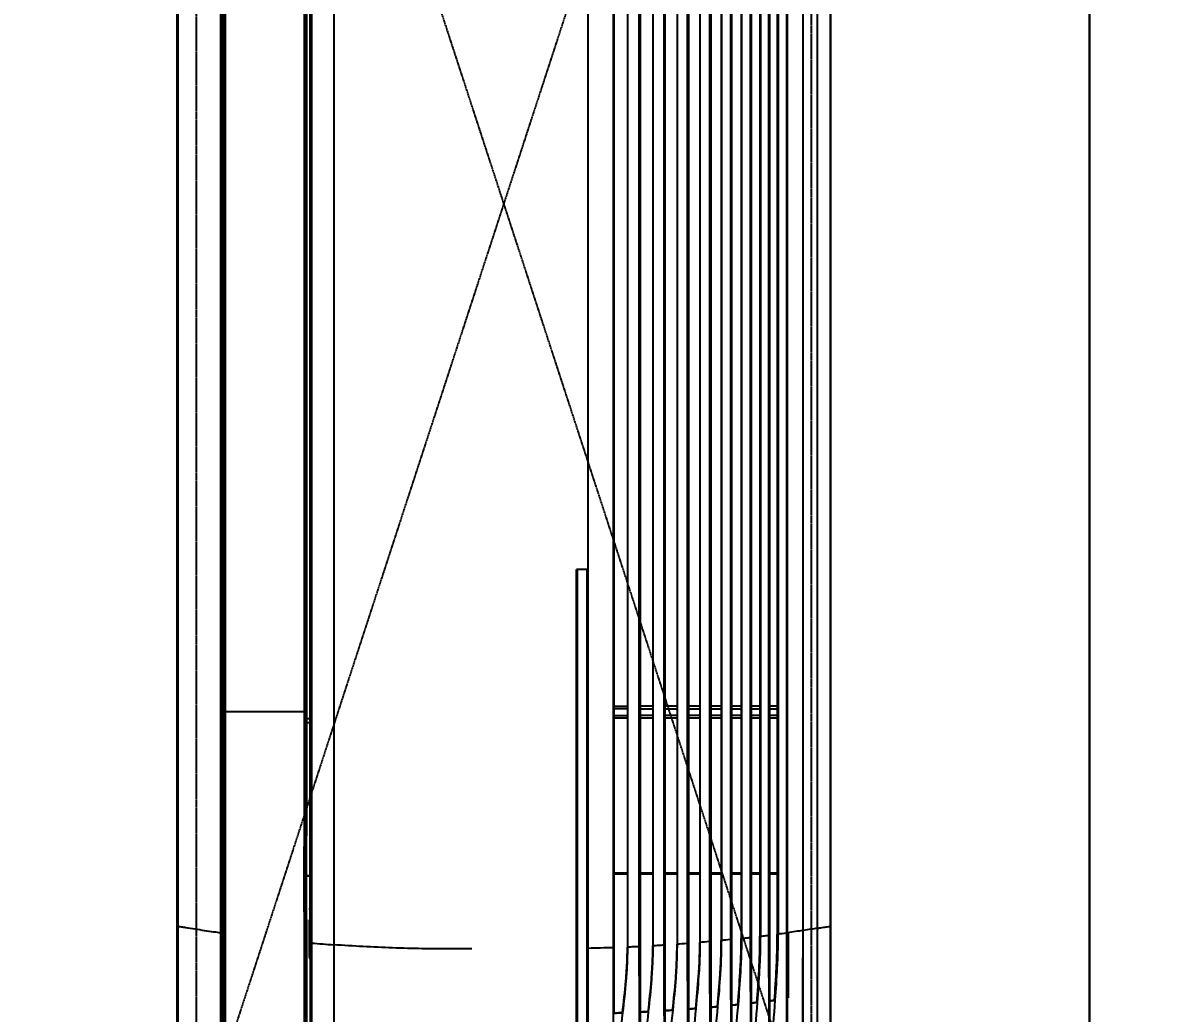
# Model space of a CAD drawing. Header units: millimetres. Extents: x 83042 to 109442, y 67232 to 86252.
# Drawn here: x 93128 to 94004, y 80217 to 80974 of the extents above; entities that cross this region are included whole.
import ezdxf

# ---------------------------------------------------------------- set-up
doc = ezdxf.new("R2010")
doc.units = ezdxf.units.MM
doc.linetypes.add('HIDDEN', pattern=[0.375, 0.25, -0.125])
for name, color, linetype in [('CEIL-LIGHT', 7, 'Continuous'), ('DIM', 7, 'Continuous'), ('도면층2', 2, 'Continuous'), ('도면층8', 8, 'Continuous')]:
    doc.layers.add(name, color=color, linetype=linetype)
doc.styles.add('HY 울릉도 L', font='malgun.ttf')
doc.dimstyles.new('60', dxfattribs={"dimscale": 60, "dimtxt": 2, "dimasz": 1, "dimexe": 1, "dimexo": 1, "dimgap": 1, "dimtad": 1, "dimdec": 0, "dimrnd": 0.05, "dimdsep": 46, "dimlunit": 6, "dimtxsty": 'HY 울릉도 L', "dimblk": 'ARCHTICK', "dimcen": 2.5, "dimdle": 1, "dimclrd": 133, "dimclre": 133, "dimclrt": 30, "dimadec": 0, "dimazin": 0, "dimtfac": 1, "dimtdec": 0, "dimtix": 1, "dimtmove": 2, "dimatfit": 3, "dimldrblk": 'ARCHTICK', "dimfxl": 1, "dimlwd": -1, "dimlwe": -1, "dimarcsym": 0})

# ---------------------------------------------------------------- blocks, each defined once
blk = doc.blocks.new('*U16')
at = {"color": 8}
for p, q in [((207.18, 499.78), (207.18, 499.97)), ((1312.7, 499.97), (207.18, 499.97)), ((207.18, 499.29), (207.18, 499.78)), ((207.18, 499.78), (1312.7, 499.78)), ((1312.7, 499.29), (207.18, 499.29)), ((183.92, 398.12), (183.92, 398.62)), ((183.92, 398.62), (203.22, 398.62)), ((194.4, 398), (1325.49, 398)), ((1325.47, 397.02), (194.4, 397.02)), ((203.22, 398.12), (194.8, 398.12)), ((203.22, 398.12), (203.22, 398.62)), ((203.22, 398.62), (206.22, 398.62)), ((203.72, 398.12), (203.22, 398.12)), ((203.22, 398), (203.22, 398.12)), ((203.72, 398.12), (203.72, 398)), ((205.72, 398.12), (203.72, 398.12)), ((206.22, 398.12), (205.72, 398.12)), ((205.72, 398), (205.72, 398.12)), ((206.22, 398.62), (211.42, 398.62)), ((206.22, 398.62), (206.22, 398.12)), ((206.22, 398.12), (206.22, 398)), ((211.42, 398.12), (206.22, 398.12)), ((211.42, 398.62), (211.42, 398.12)), ((212.2, 398.46), (212, 398)), ((212.82, 398.04), (219.55, 398.04)), ((220.02, 398.37), (221.02, 398.37)), ((221.49, 398.04), (245.47, 398.04)), ((245.47, 398.04), (245.47, 400.9)), ((245.47, 398.04), (245.47, 398)), ((245.97, 398.04), (245.47, 398.04)), ((245.97, 400.9), (245.97, 398.04)), ((245.97, 398), (245.97, 398.04)), ((366.17, 400.98), (363.17, 400.98)), ((363.17, 400.98), (363.17, 398)), ((366.17, 400.98), (366.17, 398)), ((1326.79, 380), (193.09, 380)), ((1329.52, 185.7), (190.37, 185.7)), ((479.94, 186.06), (479.94, 186.02)), ((1329, 166.3), (190.88, 166.3)), ((190.88, 165.5), (1329, 165.5)), ((247.19, 155.49), (247.19, 165.5)), ((248.19, 165.5), (248.19, 155.49)), ((366.44, 155.49), (366.44, 165.5)), ((368.44, 165.5), (368.44, 155.49)), ((373.44, 155.49), (373.44, 165.5)), ((375.44, 165.5), (375.44, 155.49)), ((1328.59, 155.49), (191.3, 155.49)), ((191.31, 155.23), (1328.58, 155.23)), ((1328.18, 146.67), (191.7, 146.67)), ((191.76, 145.5), (1328.12, 145.5)), ((247.19, 135.99), (247.19, 145.5)), ((248.19, 145.5), (248.19, 135.99)), ((366.44, 135.99), (366.44, 145.5)), ((368.44, 135.99), (368.44, 145.5)), ((373.44, 145.5), (373.44, 135.99)), ((375.44, 135.99), (375.44, 145.5)), ((1327.61, 135.99), (192.27, 135.99)), ((192.28, 135.75), (1327.6, 135.75)), ((1327.11, 127.69), (192.78, 127.69)), ((192.85, 126.5), (1327.03, 126.5)), ((247.19, 117.5), (247.19, 126.5)), ((248.19, 126.5), (248.19, 117.5)), ((366.44, 117.5), (366.44, 126.5)), ((368.44, 117.5), (368.44, 126.5)), ((373.44, 126.5), (373.44, 117.5)), ((375.44, 117.5), (375.44, 126.5)), ((1326.41, 117.5), (193.47, 117.5)), ((193.49, 117.26), (1326.4, 117.26)), ((1325.83, 109.71), (194.05, 109.71)), ((194.15, 108.5), (1325.73, 108.5)), ((247.19, 100.06), (247.19, 108.5)), ((248.19, 108.5), (248.19, 100.06)), ((366.44, 100.06), (366.44, 108.5)), ((368.44, 100.06), (368.44, 108.5)), ((373.44, 108.5), (373.44, 100.06)), ((375.44, 100.06), (375.44, 108.5)), ((1325.04, 100.06), (194.84, 100.06)), ((194.86, 99.81), (1325.02, 99.81)), ((1324.39, 92.71), (195.5, 92.71)), ((195.61, 91.5), (1324.28, 91.5)), ((247.19, 83.65), (247.19, 91.5)), ((248.19, 91.5), (248.19, 83.65)), ((366.44, 83.65), (366.44, 91.5)), ((368.44, 83.65), (368.44, 91.5)), ((373.44, 91.5), (373.44, 83.65)), ((375.44, 83.65), (375.44, 91.5)), ((1323.53, 83.65), (196.36, 83.65)), ((196.38, 83.38), (1323.5, 83.38)), ((146.89, 75.87), (197.15, 75.87)), ((1322.82, 76.7), (197.06, 76.7)), ((197.19, 75.5), (1322.7, 75.5)), ((247.19, 68.4), (247.19, 75.87)), ((248.19, 75.87), (248.19, 68.4)), ((366.44, 68.4), (366.44, 75.5)), ((368.44, 68.4), (368.44, 75.5)), ((373.44, 75.5), (373.44, 68.4)), ((375.44, 68.4), (375.44, 75.5)), ((1321.93, 68.4), (197.95, 68.4)), ((198, 67.99), (1321.89, 67.99)), ((1321.16, 61.62), (198.72, 61.62)), ((198.85, 60.5), (1321.03, 60.5)), ((1320.27, 54.08), (199.62, 54.08)), ((199.68, 53.54), (1320.2, 53.54)), ((247.19, 54.08), (247.19, 60.5)), ((248.19, 60.5), (248.19, 54.08)), ((366.44, 54.08), (366.44, 60.5)), ((368.44, 54.08), (368.44, 60.5)), ((373.44, 60.5), (373.44, 54.08)), ((375.44, 54.08), (375.44, 60.5)), ((1319.45, 47.55), (200.43, 47.55)), ((200.57, 46.5), (1319.32, 46.5)), ((247.19, 40.83), (247.19, 46.5)), ((248.19, 46.5), (248.19, 40.83)), ((366.44, 40.83), (366.44, 46.5)), ((368.44, 40.83), (368.44, 46.5)), ((373.44, 46.5), (373.44, 40.83)), ((375.44, 40.83), (375.44, 46.5)), ((1318.58, 40.83), (201.3, 40.83)), ((201.41, 40.04), (1318.47, 40.04)), ((1317.64, 33.88), (202.24, 33.88)), ((202.37, 33), (1317.52, 33)), ((1315.86, 21.42), (204.03, 21.42)), ((204.09, 21), (1315.79, 21)), ((1314.17, 10.38), (205.71, 10.38)), ((205.77, 10), (1314.11, 10)), ((1312.57, 0.4), (207.32, 0.4)), ((207.32, 0), (1312.57, 0))]:
    blk.add_line(p, q, dxfattribs=at)
at = {"color": 1, "linetype": 'HIDDEN'}
for p, q in [((39.94, 14.99), (1479.94, 484.99)), ((1479.94, 14.99), (39.94, 484.99))]:
    blk.add_line(p, q, dxfattribs=at)
blk.add_lwpolyline([(1479.94, 484.99), (1479.94, 14.99), (39.94, 14.99), (39.94, 484.99)], close=True, dxfattribs=at)
at = {"color": 8, "extrusion": (0, 0, -1)}
for centre, start, end in [((-183.92, 396.62), 44.09018, 90), ((-211.42, 396.62), 90, 112.98713)]:
    blk.add_arc(centre, 2, start, end, dxfattribs=at)
at = {"color": 8}
for centre, radius, start, end in [((183.92, 396.62), 1.5, 90, 112.33829), ((203.22, 398.12), 0.5, 0, 90), ((206.22, 398.12), 0.5, 90, 180), ((211.42, 396.62), 1.5, 67.01287, 90), ((220.02, 397.87), 0.5, 90, 164.42435), ((221.02, 397.87), 0.5, 15.57565, 90)]:
    blk.add_arc(centre, radius, start, end, dxfattribs=at)
for centre, major_axis, ratio, start_param, end_param in [((212.36, 397.79), (0.313, 0.39), 0.614856, 5.699141, 6.283185), ((220.02, 397.87), (0, 0.5), 0.4, 0, 1.298954), ((221.02, 397.87), (0, 0.5), 0.4, 4.984232, 6.283185), ((164.88, 32.65), (0, -0.3), 0.01277, 3.141593, 4.999235)]:
    blk.add_ellipse(centre, major_axis=major_axis, ratio=ratio, start_param=start_param, end_param=end_param, dxfattribs=at)
for points, knots in [([(207.1, 499.97), (203.06, 499.97), (199.01, 499.97), (180.94, 499.97), (166.92, 499.97), (148.86, 499.97), (144.81, 499.97), (124.57, 499.97), (108.38, 499.97), (86.24, 499.97), (80.29, 499.97), (74.34, 499.97)], [0, 0, 0, 0, 0.091469, 0.091469, 0.40823, 0.40823, 0.499699, 0.499699, 0.865576, 0.865576, 1, 1, 1, 1]), ([(74.34, 499.79), (78.39, 499.79), (82.44, 499.79), (102.68, 499.79), (118.87, 499.79), (143.16, 499.79), (151.25, 499.78), (175.25, 499.78), (191.16, 499.78), (207.07, 499.78)], [0, 0, 0, 0, 0.091494, 0.091494, 0.457471, 0.457471, 0.640459, 0.640459, 1, 1, 1, 1]), ([(207.07, 499.29), (191.16, 499.29), (175.25, 499.29), (151.25, 499.28), (143.15, 499.28), (118.87, 499.26), (102.68, 499.24), (82.44, 499.21), (78.39, 499.21), (74.34, 499.2)], [0, 0, 0, 0, 0.35954, 0.35954, 0.542528, 0.542528, 0.908505, 0.908505, 1, 1, 1, 1]), ([(202.08, 466.37), (202.33, 468.15), (203.26, 474.84), (204.6, 483.83), (205.89, 492.05), (206.54, 496.07), (206.87, 498.1), (207.01, 498.98), (207.07, 499.29)], [0, 0, 0, 0, 0.156829, 0.590095, 0.806728, 0.915045, 0.969203, 1, 1, 1, 1]), ([(104.39, 448.19), (104.4, 450.47), (104.78, 452.71), (106.32, 457.01), (107.46, 459.03), (110.39, 462.51), (112.22, 463.98), (115.33, 465.46), (116.45, 465.83), (118.67, 466.29), (119.79, 466.38), (129.93, 466.4), (138.94, 466.37), (166, 466.38), (184.04, 466.37), (202.07, 466.37)], [0, 0, 0, 0, 0.0625, 0.0625, 0.125, 0.125, 0.1875, 0.1875, 0.21875, 0.21875, 0.25, 0.25, 0.5, 0.5, 1, 1, 1, 1]), ([(202.08, 465.48), (184.3, 465.49), (166.51, 465.49), (139.84, 465.49), (130.96, 465.48), (120.96, 465.5), (119.84, 465.54), (117.64, 465.26), (116.54, 464.96), (113.36, 463.64), (111.53, 462.21), (108.57, 458.76), (107.42, 456.75), (106.25, 453.57), (105.95, 452.47), (105.54, 450.25), (105.44, 449.09), (105.44, 448)], [0, 0, 0, 0, 0.5, 0.5, 0.75, 0.75, 0.78125, 0.78125, 0.8125, 0.8125, 0.875, 0.875, 0.9375, 0.9375, 0.96875, 0.96875, 1, 1, 1, 1]), ([(202.07, 466.37), (210.7, 466.36), (219.34, 466.37), (234.17, 466.37), (240.37, 466.37), (252.76, 466.37), (258.96, 466.37), (277.55, 466.37), (289.94, 466.37), (308.53, 466.37), (314.73, 466.37), (327.12, 466.37), (333.32, 466.37), (351.91, 466.37), (364.31, 466.37), (382.9, 466.37), (389.09, 466.37), (401.49, 466.37), (407.68, 466.37), (420.08, 466.37), (426.28, 466.37), (444.87, 466.37), (457.26, 466.37), (475.85, 466.37), (1042.05, 466.37), (1054.44, 466.37), (1060.64, 466.37), (1079.23, 466.37), (1091.62, 466.37), (1110.21, 466.37), (1116.41, 466.37), (1128.81, 466.37), (1135, 466.37), (1153.59, 466.37), (1165.99, 466.37), (1184.58, 466.37), (1190.78, 466.37), (1203.17, 466.37), (1209.37, 466.37), (1221.76, 466.37), (1227.96, 466.37), (1246.55, 466.37), (1258.94, 466.37), (1277.53, 466.37), (1283.73, 466.37), (1296.12, 466.37), (1302.32, 466.37), (1311.62, 466.37), (1314.71, 466.37), (1317.81, 466.37)], [0, 0, 0, 0, 0.046607, 0.046607, 0.08006, 0.08006, 0.113512, 0.113512, 0.180417, 0.180417, 0.213869, 0.213869, 0.247322, 0.247322, 0.314226, 0.314226, 0.347679, 0.347679, 0.381131, 0.381131, 0.414583, 0.414583, 0.481488, 0.481488, 0.514941, 0.514941, 0.548393, 0.548393, 0.615298, 0.615298, 0.64875, 0.64875, 0.682202, 0.682202, 0.749107, 0.749107, 0.78256, 0.78256, 0.816012, 0.816012, 0.849464, 0.849464, 0.916369, 0.916369, 0.949821, 0.949821, 0.983274, 0.983274, 1, 1, 1, 1]), ([(1317.81, 465.48), (1314.71, 465.48), (1311.62, 465.48), (1302.32, 465.48), (1296.12, 465.48), (1283.73, 465.48), (1277.53, 465.48), (1258.94, 465.48), (1246.55, 465.48), (1227.96, 465.48), (1221.76, 465.48), (1209.37, 465.48), (1203.17, 465.48), (1190.78, 465.48), (1184.58, 465.48), (1165.99, 465.49), (1153.59, 465.49), (1135, 465.49), (1128.81, 465.49), (1116.41, 465.48), (1110.21, 465.48), (1091.62, 465.48), (1079.23, 465.48), (1060.64, 465.48), (1054.44, 465.48), (1042.05, 465.48), (475.85, 465.48), (457.26, 465.48), (444.87, 465.48), (426.28, 465.49), (420.08, 465.49), (407.68, 465.49), (401.49, 465.49), (389.09, 465.49), (382.9, 465.49), (364.31, 465.49), (351.91, 465.49), (333.32, 465.49), (327.12, 465.49), (314.73, 465.49), (308.53, 465.49), (289.94, 465.48), (277.55, 465.48), (258.96, 465.48), (252.76, 465.48), (240.37, 465.48), (234.17, 465.48), (219.34, 465.49), (210.71, 465.48), (202.08, 465.48)], [0, 0, 0, 0, 0.016728, 0.016728, 0.05018, 0.05018, 0.083633, 0.083633, 0.150538, 0.150538, 0.183991, 0.183991, 0.217444, 0.217444, 0.250897, 0.250897, 0.317803, 0.317803, 0.351255, 0.351255, 0.384708, 0.384708, 0.451614, 0.451614, 0.485067, 0.485067, 0.51852, 0.51852, 0.585425, 0.585425, 0.618878, 0.618878, 0.652331, 0.652331, 0.685784, 0.685784, 0.752689, 0.752689, 0.786142, 0.786142, 0.819595, 0.819595, 0.886501, 0.886501, 0.919954, 0.919954, 0.953407, 0.953407, 1, 1, 1, 1]), ([(107.94, 450), (107.94, 452.79), (108.83, 455.54), (112.09, 459.91), (114.48, 461.57), (118.44, 463.01), (119.8, 463.32), (122.62, 463.61), (124.04, 463.59), (128.27, 463.59), (131.1, 463.59), (145.22, 463.58), (156.51, 463.58), (190.41, 463.57), (213, 463.58), (280.79, 463.58), (325.98, 463.57), (371.17, 463.58)], [0, 0, 0, 0, 0.03125, 0.03125, 0.0625, 0.0625, 0.078125, 0.078125, 0.09375, 0.09375, 0.125, 0.125, 0.25, 0.25, 0.5, 0.5, 1, 1, 1, 1]), ([(371.17, 463.21), (326.21, 463.2), (281.25, 463.2), (213.81, 463.21), (191.33, 463.21), (157.61, 463.21), (146.37, 463.21), (132.32, 463.21), (129.51, 463.21), (125.3, 463.22), (123.89, 463.24), (121.09, 463.11), (119.69, 462.89), (115.7, 461.64), (113.25, 460.03), (109.86, 455.7), (108.9, 452.97), (108.9, 450.2)], [0, 0, 0, 0, 0.5, 0.5, 0.75, 0.75, 0.875, 0.875, 0.90625, 0.90625, 0.921875, 0.921875, 0.9375, 0.9375, 0.96875, 0.96875, 1, 1, 1, 1]), ([(371.17, 463.58), (371.17, 463.67), (371.17, 463.74), (371.17, 463.86), (371.17, 463.9), (371.17, 463.95), (371.17, 463.96), (371.17, 463.93), (371.17, 463.9), (371.17, 463.8), (371.17, 463.74), (371.17, 463.58), (371.17, 463.48), (371.17, 463.32), (371.17, 463.27), (371.17, 463.21)], [0, 0, 0, 0, 0.152614, 0.152614, 0.305228, 0.305228, 0.457842, 0.457842, 0.610455, 0.610455, 0.763069, 0.763069, 0.915683, 0.915683, 1, 1, 1, 1]), ([(371.17, 463.58), (452.63, 463.58), (1094.09, 463.58), (1216.28, 463.58), (1257.01, 463.6), (1318.1, 463.58), (1338.47, 463.59), (1369.01, 463.59), (1379.18, 463.6), (1391.91, 463.6), (1394.45, 463.66), (1399.54, 463.49), (1402.08, 462.97), (1406.57, 460.78), (1408.54, 459.13), (1411.24, 454.97), (1411.94, 452.5), (1411.94, 450)], [0, 0, 0, 0, 0.5, 0.5, 0.75, 0.75, 0.875, 0.875, 0.9375, 0.9375, 0.953125, 0.953125, 0.96875, 0.96875, 0.984375, 0.984375, 1, 1, 1, 1]), ([(1410.98, 450.21), (1410.98, 452.71), (1410.22, 455.17), (1407.41, 459.27), (1405.38, 460.89), (1401.93, 462.41), (1400.7, 462.77), (1398.22, 463.18), (1396.95, 463.22), (1393.14, 463.23), (1390.6, 463.22), (1377.92, 463.22), (1367.77, 463.21), (1337.31, 463.2), (1317.01, 463.2), (1256.08, 463.21), (1215.47, 463.2), (1093.63, 463.21), (452.4, 463.21), (371.17, 463.21)], [0, 0, 0, 0, 0.015625, 0.015625, 0.03125, 0.03125, 0.039062, 0.039062, 0.046875, 0.046875, 0.0625, 0.0625, 0.125, 0.125, 0.25, 0.25, 0.5, 0.5, 1, 1, 1, 1]), ([(371.17, 401.77), (348.67, 401.76), (326.16, 401.77), (292.41, 401.77), (281.16, 401.73), (258.66, 401.92), (247.4, 401.99), (224.9, 401.96), (213.65, 401.76), (191.15, 401.78), (179.9, 401.76), (157.4, 401.77), (146.15, 401.77), (132.09, 401.77), (129.28, 401.78), (125.07, 401.78), (123.66, 401.73), (120.86, 401.84), (119.46, 402.03), (115.43, 403.06), (112.85, 404.38), (109.03, 408.45), (107.94, 411.19), (107.94, 414)], [0, 0, 0, 0, 0.25, 0.25, 0.375, 0.375, 0.5, 0.5, 0.625, 0.625, 0.75, 0.75, 0.875, 0.875, 0.90625, 0.90625, 0.921875, 0.921875, 0.9375, 0.9375, 0.96875, 0.96875, 1, 1, 1, 1]), ([(107.94, 414), (107.94, 412.58), (108.18, 411.15), (109.12, 408.48), (109.81, 407.27), (112.53, 403.97), (115.03, 402.46), (119.09, 401.2), (120.5, 400.94), (123.31, 400.75), (124.72, 400.78), (128.94, 400.78), (131.75, 400.78), (145.83, 400.77), (157.1, 400.78), (179.63, 400.77), (190.9, 400.77), (213.43, 400.76), (224.7, 400.9), (247.23, 400.92), (258.5, 400.87), (281.03, 400.74), (292.3, 400.77), (326.1, 400.77), (348.63, 400.77), (371.17, 400.77)], [0, 0, 0, 0, 0.015625, 0.015625, 0.03125, 0.03125, 0.0625, 0.0625, 0.078125, 0.078125, 0.09375, 0.09375, 0.125, 0.125, 0.25, 0.25, 0.375, 0.375, 0.5, 0.5, 0.625, 0.625, 0.75, 0.75, 1, 1, 1, 1]), ([(108.89, 414.07), (108.89, 411.27), (110.09, 408.56), (114.08, 404.65), (116.68, 403.44), (120.76, 402.61), (122.16, 402.52), (124.96, 402.51), (126.35, 402.52), (130.55, 402.52), (133.35, 402.51), (147.33, 402.51), (158.52, 402.51), (180.9, 402.51), (192.1, 402.52), (214.48, 402.5), (225.67, 402.69), (248.05, 402.7), (259.25, 402.64), (281.63, 402.47), (292.82, 402.51), (326.4, 402.51), (348.78, 402.51), (371.17, 402.51)], [0, 0, 0, 0, 0.03125, 0.03125, 0.0625, 0.0625, 0.078125, 0.078125, 0.09375, 0.09375, 0.125, 0.125, 0.25, 0.25, 0.375, 0.375, 0.5, 0.5, 0.625, 0.625, 0.75, 0.75, 1, 1, 1, 1]), ([(371.17, 402.51), (452.2, 402.51), (1093.24, 402.51), (1194.53, 402.5), (1214.79, 402.49), (1245.18, 402.48), (1255.31, 402.67), (1275.56, 402.86), (1285.69, 402.89), (1298.35, 402.72), (1300.89, 402.69), (1305.95, 402.56), (1308.48, 402.47), (1316.08, 402.52), (1321.14, 402.49), (1336.33, 402.51), (1346.46, 402.51), (1366.72, 402.51), (1376.84, 402.51), (1389.5, 402.52), (1392.03, 402.52), (1395.82, 402.52), (1397.09, 402.49), (1399.61, 402.7), (1400.86, 402.92), (1404.44, 404.02), (1406.69, 405.31), (1410.04, 409.12), (1410.99, 411.55), (1410.99, 414.09)], [0, 0, 0, 0, 0.5, 0.5, 0.625, 0.625, 0.6875, 0.6875, 0.75, 0.75, 0.765625, 0.765625, 0.78125, 0.78125, 0.8125, 0.8125, 0.875, 0.875, 0.9375, 0.9375, 0.953125, 0.953125, 0.960937, 0.960937, 0.96875, 0.96875, 0.984375, 0.984375, 1, 1, 1, 1]), ([(1411.94, 414), (1411.94, 411.49), (1411.07, 408.97), (1407.87, 405.07), (1405.66, 403.68), (1400.96, 402.01), (1398.4, 401.75), (1393.32, 401.79), (1390.79, 401.78), (1378.1, 401.77), (1367.94, 401.77), (1347.63, 401.77), (1337.48, 401.77), (1322.24, 401.76), (1317.16, 401.78), (1307.01, 401.73), (1301.93, 401.96), (1286.7, 402.2), (1276.54, 402.18), (1256.22, 401.97), (1246.06, 401.75), (1215.59, 401.75), (1195.27, 401.76), (1093.7, 401.77), (452.43, 401.77), (371.17, 401.77)], [0, 0, 0, 0, 0.015625, 0.015625, 0.03125, 0.03125, 0.046875, 0.046875, 0.0625, 0.0625, 0.125, 0.125, 0.1875, 0.1875, 0.21875, 0.21875, 0.25, 0.25, 0.3125, 0.3125, 0.375, 0.375, 0.5, 0.5, 1, 1, 1, 1]), ([(371.17, 400.77), (452.5, 400.77), (1093.84, 400.77), (1195.51, 400.76), (1215.85, 400.75), (1246.35, 400.75), (1256.52, 400.9), (1276.85, 401.05), (1287.02, 401.06), (1302.27, 400.89), (1307.35, 400.74), (1317.52, 400.78), (1322.6, 400.75), (1337.85, 400.77), (1348.02, 400.77), (1368.35, 400.77), (1378.51, 400.78), (1391.22, 400.78), (1393.76, 400.76), (1397.56, 400.81), (1398.83, 400.88), (1401.33, 401.34), (1402.58, 401.71), (1406.08, 403.21), (1408.18, 404.76), (1410.42, 407.88), (1410.98, 409.01), (1411.75, 411.43), (1411.94, 412.73), (1411.94, 414)], [0, 0, 0, 0, 0.5, 0.5, 0.625, 0.625, 0.6875, 0.6875, 0.75, 0.75, 0.78125, 0.78125, 0.8125, 0.8125, 0.875, 0.875, 0.9375, 0.9375, 0.953125, 0.953125, 0.960938, 0.960938, 0.96875, 0.96875, 0.984375, 0.984375, 0.992188, 0.992188, 1, 1, 1, 1]), ([(212.2, 398.46), (212.28, 398.42), (212.36, 398.38), (212.51, 398.29), (212.58, 398.25), (212.65, 398.19), (212.66, 398.18), (212.67, 398.18)], [0, 0, 0, 0, 0.467762, 0.467762, 0.915321, 0.915321, 1, 1, 1, 1]), ([(371.17, 402.51), (371.17, 402.39), (371.17, 402.28), (371.17, 402.07), (371.17, 401.96), (371.17, 401.83), (371.17, 401.8), (371.17, 401.77)], [0, 0, 0, 0, 0.416043, 0.416043, 0.832086, 0.832086, 1, 1, 1, 1]), ([(193.09, 380), (185.02, 380), (168.87, 380), (144.64, 380), (120.43, 380), (96.22, 380), (72.05, 380), (47.93, 380), (27.87, 380), (13.88, 380), (7.16, 380), (4.44, 380), (3.71, 380)], [0, 0, 0, 0, 0.127521, 0.255042, 0.382563, 0.510084, 0.637605, 0.765126, 0.892647, 0.956408, 0.988288, 1, 1, 1, 1]), ([(190.04, 274.41), (189.97, 279.61), (189.85, 299.82), (190.47, 335.04), (192.04, 365.02), (193.09, 380)], [0, 0, 0, 0, 0.147518, 0.573759, 1, 1, 1, 1]), ([(0.9, 193.94), (5.81, 193.94), (10.75, 193.94), (20.63, 193.94), (25.58, 193.94), (40.44, 193.94), (50.37, 193.94), (80.23, 193.94), (100.21, 193.94), (140.17, 193.94), (160.16, 193.94), (200.13, 193.94), (220.12, 193.94), (320.05, 193.94), (400, 193.94), (479.94, 193.94)], [0, 0, 0, 0, 0.03125, 0.03125, 0.0625, 0.0625, 0.125, 0.125, 0.25, 0.25, 0.375, 0.375, 0.5, 0.5, 1, 1, 1, 1]), ([(479.94, 193.8), (400.01, 193.8), (320.07, 193.8), (220.16, 193.8), (200.17, 193.8), (160.21, 193.8), (140.22, 193.8), (100.27, 193.8), (80.31, 193.8), (50.44, 193.8), (40.5, 193.8), (25.63, 193.8), (20.67, 193.8), (10.79, 193.8), (5.84, 193.8), (0.95, 193.8)], [0, 0, 0, 0, 0.5, 0.5, 0.625, 0.625, 0.75, 0.75, 0.875, 0.875, 0.9375, 0.9375, 0.96875, 0.96875, 1, 1, 1, 1]), ([(1.03, 194.4), (4.91, 194.37), (8.8, 194.41), (16.61, 194.41), (20.52, 194.41), (32.26, 194.41), (40.12, 194.41), (63.7, 194.41), (79.47, 194.41), (111.03, 194.41), (126.83, 194.41), (158.43, 194.41), (174.24, 194.41), (190.04, 194.41)], [0, 0, 0, 0, 0.0625, 0.0625, 0.125, 0.125, 0.25, 0.25, 0.5, 0.5, 0.75, 0.75, 1, 1, 1, 1]), ([(189.04, 194), (186.07, 194), (183.09, 194), (160.13, 194), (140.14, 194), (100.18, 194), (80.2, 194), (50.34, 194), (40.41, 194), (25.55, 194), (20.6, 194), (10.93, 194), (6.2, 194), (1.5, 194)], [0, 0, 0, 0, 0.047401, 0.047401, 0.366063, 0.366063, 0.684724, 0.684724, 0.844055, 0.844055, 0.92372, 0.92372, 1, 1, 1, 1]), ([(189.04, 194), (206.08, 194), (223.12, 194), (320.09, 194), (400.02, 194), (479.94, 194)], [0, 0, 0, 0, 0.175746, 0.175746, 1, 1, 1, 1]), ([(190.03, 194.41), (193.94, 194.42), (197.85, 194.42), (209.57, 194.41), (217.39, 194.41), (233.02, 194.41), (240.84, 194.41), (264.29, 194.41), (279.92, 194.41), (303.37, 194.41), (311.18, 194.41), (326.82, 194.41), (334.63, 194.41), (358.08, 194.41), (373.72, 194.41), (397.16, 194.41), (404.98, 194.41), (420.61, 194.41), (428.43, 194.41), (450.81, 194.41), (465.38, 194.41), (479.94, 194.41)], [0, 0, 0, 0, 0.040442, 0.040442, 0.121325, 0.121325, 0.202208, 0.202208, 0.363975, 0.363975, 0.444859, 0.444859, 0.525742, 0.525742, 0.687509, 0.687509, 0.768392, 0.768392, 0.849276, 0.849276, 1, 1, 1, 1]), ([(1.05, 186.26), (5.95, 186.26), (10.89, 186.26), (20.78, 186.26), (25.73, 186.26), (40.61, 186.26), (50.55, 186.26), (80.42, 186.26), (100.38, 186.26), (140.31, 186.26), (160.28, 186.26), (200.24, 186.26), (220.22, 186.26), (320.11, 186.26), (400.03, 186.26), (479.94, 186.26)], [0, 0, 0, 0, 0.03125, 0.03125, 0.0625, 0.0625, 0.125, 0.125, 0.25, 0.25, 0.375, 0.375, 0.5, 0.5, 1, 1, 1, 1]), ([(479.94, 186.06), (400.03, 186.06), (320.12, 186.06), (220.24, 186.06), (200.26, 186.06), (160.31, 186.06), (140.32, 186.06), (100.39, 186.06), (80.43, 186.06), (50.57, 186.06), (40.64, 186.06), (25.77, 186.06), (20.81, 186.06), (10.93, 186.06), (5.99, 186.06), (1.09, 186.06)], [0, 0, 0, 0, 0.5, 0.5, 0.625, 0.625, 0.75, 0.75, 0.875, 0.875, 0.9375, 0.9375, 0.96875, 0.96875, 1, 1, 1, 1]), ([(2.84, 186.02), (7.73, 186.02), (12.66, 186.02), (22.51, 186.02), (27.44, 186.02), (42.25, 186.02), (52.15, 186.02), (81.91, 186.02), (101.8, 186.02), (141.56, 186.02), (161.46, 186.02), (201.24, 186.02), (221.14, 186.02), (320.6, 186.02), (400.17, 186.02), (479.74, 186.02)], [0, 0, 0, 0, 0.03125, 0.03125, 0.0625, 0.0625, 0.125, 0.125, 0.25, 0.25, 0.375, 0.375, 0.5, 0.5, 1, 1, 1, 1]), ([(190.37, 185.7), (187.64, 185.7), (184.9, 185.7), (171.66, 185.7), (161.16, 185.7), (143.9, 185.7), (137.14, 185.7), (123.64, 185.7), (116.89, 185.7), (110.14, 185.7)], [0, 0, 0, 0, 0.1022, 0.1022, 0.494985, 0.494985, 0.747578, 0.747578, 1, 1, 1, 1]), ([(190.88, 166.3), (177.42, 166.3), (163.96, 166.3), (137.05, 166.3), (123.59, 166.3), (110.14, 166.3)], [0, 0, 0, 0, 0.5, 0.5, 1, 1, 1, 1]), ([(141.11, 159.15), (141.11, 159.19), (141.11, 159.22), (141.11, 159.24), (141.11, 159.24), (141.11, 159.24)], [0, 0, 0, 0, 0.64921, 0.64921, 1, 1, 1, 1]), ([(141.11, 159.24), (149.25, 158.25), (157.41, 157.33), (170.87, 156.21), (176.16, 155.87), (184.11, 155.58), (186.76, 155.52), (190.04, 155.49), (190.67, 155.49), (191.3, 155.49)], [0, 0, 0, 0, 0.489588, 0.489588, 0.804968, 0.804968, 0.962658, 0.962658, 1, 1, 1, 1]), ([(141.12, 158.9), (149.27, 157.92), (157.42, 157.03), (170.88, 155.95), (176.17, 155.62), (184.12, 155.33), (186.76, 155.27), (190.05, 155.24), (190.68, 155.23), (191.31, 155.23)], [0, 0, 0, 0, 0.48935, 0.48935, 0.804749, 0.804749, 0.962448, 0.962448, 1, 1, 1, 1]), ([(191.7, 146.67), (191.63, 148.19), (191.48, 151.34), (191.36, 153.99), (191.31, 155.23)], [0, 0, 0, 0, 0.460844, 1, 1, 1, 1]), ([(191.7, 146.67), (178.11, 146.67), (164.51, 146.6), (137.32, 146.47), (123.72, 146.4), (110.14, 146.36)], [0, 0, 0, 0, 0.5, 0.5, 1, 1, 1, 1]), ([(191.7, 146.65), (191.71, 146.52), (191.72, 146.26), (191.74, 145.86), (191.76, 145.56), (191.76, 145.52), (191.76, 145.5)], [0, 0, 0, 0, 0.250014, 0.500034, 0.750029, 1, 1, 1, 1]), ([(142, 139.56), (150.16, 138.62), (158.34, 137.74), (171.83, 136.68), (177.12, 136.36), (185.08, 136.08), (187.73, 136.02), (191.02, 136), (191.64, 135.99), (192.27, 135.99)], [0, 0, 0, 0, 0.489674, 0.489674, 0.805044, 0.805044, 0.962728, 0.962728, 1, 1, 1, 1]), ([(142.02, 139.22), (142.02, 139.23), (142.02, 139.24), (142.02, 139.26), (142.02, 139.28), (142.01, 139.3)], [0, 0, 0, 0, 0.330714, 0.330714, 1, 1, 1, 1]), ([(142.02, 139.22), (150.18, 138.29), (158.35, 137.45), (171.84, 136.43), (177.13, 136.11), (185.08, 135.84), (187.74, 135.78), (191.02, 135.75), (191.65, 135.75), (192.28, 135.74)], [0, 0, 0, 0, 0.489359, 0.489359, 0.804752, 0.804752, 0.962449, 0.962449, 1, 1, 1, 1]), ([(192.78, 127.69), (192.68, 129.11), (192.5, 132.07), (192.35, 134.56), (192.28, 135.75)], [0, 0, 0, 0, 0.456557, 1, 1, 1, 1]), ([(192.78, 127.69), (179, 127.69), (165.23, 127.62), (137.68, 127.47), (123.9, 127.4), (110.14, 127.36)], [0, 0, 0, 0, 0.5, 0.5, 1, 1, 1, 1]), ([(192.78, 127.69), (192.78, 127.56), (192.8, 127.29), (192.83, 126.88), (192.85, 126.56), (192.85, 126.52), (192.85, 126.5)], [0, 0, 0, 0, 0.249929, 0.499996, 0.749769, 1, 1, 1, 1]), ([(143.12, 120.88), (151.3, 119.99), (159.49, 119.16), (173, 118.15), (178.31, 117.85), (186.27, 117.58), (188.93, 117.53), (192.21, 117.5), (192.84, 117.5), (193.47, 117.5)], [0, 0, 0, 0, 0.489761, 0.489761, 0.805115, 0.805115, 0.962792, 0.962792, 1, 1, 1, 1]), ([(143.13, 120.63), (143.13, 120.61), (143.14, 120.59), (143.14, 120.56), (143.14, 120.55), (143.14, 120.54)], [0, 0, 0, 0, 0.680041, 0.680041, 1, 1, 1, 1]), ([(143.14, 120.54), (151.32, 119.67), (159.51, 118.88), (173.01, 117.91), (178.32, 117.61), (186.28, 117.35), (188.93, 117.29), (192.22, 117.27), (192.85, 117.26), (193.49, 117.26)], [0, 0, 0, 0, 0.489376, 0.489376, 0.804759, 0.804759, 0.96245, 0.96245, 1, 1, 1, 1]), ([(194.05, 109.71), (180.07, 109.71), (166.08, 109.64), (138.1, 109.48), (124.11, 109.4), (110.14, 109.35)], [0, 0, 0, 0, 0.5, 0.5, 1, 1, 1, 1]), ([(194.14, 108.58), (194.14, 108.64), (194.13, 108.76), (194.1, 109.06), (194.08, 109.4), (194.06, 109.61), (194.05, 109.71)], [0, 0, 0, 0, 0.254278, 0.499522, 0.749842, 1, 1, 1, 1]), ([(194.14, 108.58), (194.14, 108.55), (194.15, 108.51), (194.15, 108.5), (194.15, 108.5)], [0, 0, 0, 0, 0.504273, 1, 1, 1, 1]), ([(144.41, 103.22), (152.61, 102.39), (160.82, 101.61), (174.36, 100.67), (179.67, 100.38), (187.64, 100.13), (190.3, 100.08), (193.59, 100.06), (194.22, 100.06), (194.84, 100.06)], [0, 0, 0, 0, 0.489855, 0.489855, 0.805193, 0.805193, 0.962862, 0.962862, 1, 1, 1, 1]), ([(144.44, 102.89), (152.64, 102.07), (160.84, 101.33), (174.37, 100.42), (179.68, 100.14), (187.65, 99.9), (190.31, 99.84), (193.6, 99.82), (194.23, 99.81), (194.87, 99.81)], [0, 0, 0, 0, 0.489392, 0.489392, 0.804765, 0.804765, 0.962452, 0.962452, 1, 1, 1, 1]), ([(195.5, 92.71), (181.27, 92.71), (167.04, 92.63), (138.58, 92.46), (124.35, 92.38), (110.14, 92.32)], [0, 0, 0, 0, 0.5, 0.5, 1, 1, 1, 1]), ([(110.14, 89.64), (110.28, 89.63), (122.22, 88.6), (134.11, 87.33), (145.88, 86.24)], [0, 0, 0, 0, 0.011752, 1, 1, 1, 1]), ([(195.6, 91.53), (195.6, 91.57), (195.59, 91.66), (195.56, 91.98), (195.53, 92.37), (195.51, 92.6), (195.5, 92.71)], [0, 0, 0, 0, 0.232529, 0.49982, 0.749588, 1, 1, 1, 1]), ([(145.85, 86.59), (154.07, 85.82), (162.3, 85.1), (175.85, 84.22), (181.17, 83.95), (189.78, 83.7), (193.07, 83.67), (196.36, 83.66)], [0, 0, 0, 0, 0.489986, 0.489986, 0.805318, 0.805318, 1, 1, 1, 1]), ([(145.88, 86.24), (154.09, 85.48), (162.31, 84.78), (175.86, 83.94), (181.18, 83.69), (189.79, 83.44), (193.09, 83.4), (196.38, 83.38)], [0, 0, 0, 0, 0.489398, 0.489398, 0.804775, 0.804775, 1, 1, 1, 1]), ([(197.06, 76.7), (182.57, 76.7), (168.08, 76.61), (139.1, 76.43), (124.61, 76.34), (110.14, 76.29)], [0, 0, 0, 0, 0.5, 0.5, 1, 1, 1, 1]), ([(110.14, 73.89), (110.77, 73.84), (123.22, 72.86), (135.63, 71.64), (147.42, 70.63)], [0, 0, 0, 0, 0.050839, 1, 1, 1, 1]), ([(147.42, 70.63), (147.42, 70.7), (147.41, 70.77), (147.4, 70.89), (147.39, 70.94), (147.38, 71.02), (147.38, 71.04), (147.38, 71.06), (147.38, 71.06), (147.38, 71.06)], [0, 0, 0, 0, 0.292408, 0.292408, 0.584321, 0.584321, 0.875326, 0.875326, 1, 1, 1, 1]), ([(147.38, 71.06), (155.62, 70.36), (163.87, 69.71), (177.45, 68.91), (182.77, 68.67), (191.38, 68.45), (194.67, 68.42), (197.95, 68.4)], [0, 0, 0, 0, 0.490319, 0.490319, 0.805668, 0.805668, 1, 1, 1, 1]), ([(147.42, 70.63), (155.65, 69.93), (163.89, 69.29), (177.45, 68.52), (182.78, 68.28), (191.4, 68.05), (194.7, 68.01), (198, 67.99)], [0, 0, 0, 0, 0.48933, 0.48933, 0.804745, 0.804745, 1, 1, 1, 1]), ([(197.06, 76.7), (197.07, 76.63), (197.08, 76.54), (197.1, 76.36), (197.11, 76.27), (197.12, 76.09), (197.13, 76), (197.15, 75.84), (197.16, 75.77), (197.17, 75.65), (197.18, 75.6), (197.18, 75.53), (197.19, 75.51), (197.19, 75.5), (197.19, 75.5), (197.19, 75.5)], [0, 0, 0, 0, 0.161779, 0.161779, 0.323539, 0.323539, 0.485543, 0.485543, 0.647325, 0.647325, 0.808403, 0.808403, 0.968605, 0.968605, 1, 1, 1, 1]), ([(198.72, 61.62), (183.95, 61.62), (169.18, 61.53), (139.65, 61.35), (124.89, 61.28), (110.14, 61.24)], [0, 0, 0, 0, 0.5, 0.5, 1, 1, 1, 1]), ([(197.95, 68.4), (197.95, 68.38), (197.96, 68.34), (197.98, 68.11), (198, 67.99)], [0, 0, 0, 0, 0.483788, 1, 1, 1, 1]), ([(198, 67.99), (198.05, 67.52), (198.15, 66.57), (198.33, 65.03), (198.52, 63.38), (198.65, 62.21), (198.72, 61.62)], [0, 0, 0, 0, 0.241051, 0.488063, 0.741044, 1, 1, 1, 1]), ([(198.72, 61.62), (198.74, 61.49), (198.77, 61.24), (198.81, 60.84), (198.84, 60.56), (198.85, 60.52), (198.85, 60.5)], [0, 0, 0, 0, 0.250088, 0.4998, 0.761612, 1, 1, 1, 1]), ([(110.14, 59.1), (111.29, 59.02), (124.27, 58.09), (137.23, 56.92), (149.04, 55.99)], [0, 0, 0, 0, 0.088816, 1, 1, 1, 1]), ([(149.04, 55.99), (149.03, 56.07), (149.02, 56.14), (149.01, 56.27), (149, 56.32), (148.99, 56.41), (148.99, 56.45), (148.98, 56.47), (148.98, 56.48), (148.98, 56.48), (148.98, 56.49), (148.98, 56.49)], [0, 0, 0, 0, 0.27156, 0.27156, 0.542657, 0.542657, 0.808337, 0.808337, 0.89096, 0.89096, 1, 1, 1, 1]), ([(148.98, 56.49), (157.24, 55.85), (165.51, 55.26), (179.12, 54.54), (184.45, 54.32), (193.06, 54.12), (196.34, 54.09), (199.62, 54.08)], [0, 0, 0, 0, 0.490691, 0.490691, 0.806056, 0.806056, 1, 1, 1, 1]), ([(149.04, 55.99), (157.28, 55.34), (165.53, 54.75), (179.12, 54.04), (184.44, 53.82), (193.08, 53.61), (196.38, 53.57), (199.68, 53.54)], [0, 0, 0, 0, 0.489343, 0.489343, 0.804748, 0.804748, 1, 1, 1, 1]), ([(199.62, 54.08), (199.62, 54.05), (199.63, 54), (199.66, 53.7), (199.68, 53.54)], [0, 0, 0, 0, 0.477722, 1, 1, 1, 1]), ([(199.68, 53.54), (199.76, 52.93), (199.91, 51.7), (200.16, 49.69), (200.34, 48.27), (200.43, 47.55)], [0, 0, 0, 0, 0.320565, 0.653894, 1, 1, 1, 1]), ([(200.43, 47.55), (185.38, 47.55), (170.33, 47.45), (140.23, 47.28), (125.18, 47.22), (110.14, 47.19)], [0, 0, 0, 0, 0.5, 0.5, 1, 1, 1, 1]), ([(110.14, 45.31), (111.83, 45.2), (125.36, 44.33), (138.86, 43.22), (150.69, 42.36)], [0, 0, 0, 0, 0.124687, 1, 1, 1, 1]), ([(200.43, 47.55), (200.45, 47.42), (200.48, 47.18), (200.52, 46.81), (200.56, 46.55), (200.56, 46.52), (200.57, 46.5)], [0, 0, 0, 0, 0.25007, 0.499602, 0.760386, 1, 1, 1, 1]), ([(150.62, 42.96), (150.62, 42.96), (150.62, 42.95), (150.62, 42.9), (150.63, 42.86), (150.64, 42.76), (150.65, 42.7), (150.66, 42.57), (150.67, 42.5), (150.68, 42.4), (150.69, 42.38), (150.69, 42.36)], [0, 0, 0, 0, 0.231752, 0.231752, 0.464199, 0.464199, 0.698225, 0.698225, 0.936242, 0.936242, 1, 1, 1, 1]), ([(150.62, 42.96), (158.9, 42.4), (167.19, 41.87), (180.82, 41.24), (186.16, 41.04), (194.76, 40.87), (198.03, 40.84), (201.3, 40.83)], [0, 0, 0, 0, 0.491378, 0.491378, 0.806794, 0.806794, 1, 1, 1, 1]), ([(150.69, 42.36), (158.95, 41.76), (167.21, 41.22), (180.81, 40.54), (186.15, 40.34), (194.79, 40.12), (198.1, 40.07), (201.41, 40.04)], [0, 0, 0, 0, 0.489397, 0.489397, 0.804764, 0.804764, 1, 1, 1, 1]), ([(201.41, 40.04), (201.39, 40.21), (201.35, 40.52), (201.31, 40.79), (201.31, 40.82), (201.3, 40.83)], [0, 0, 0, 0, 0.381964, 0.724082, 1, 1, 1, 1]), ([(202.24, 33.88), (186.89, 33.88), (171.54, 33.8), (140.83, 33.69), (125.49, 33.65), (110.14, 33.63)], [0, 0, 0, 0, 0.5, 0.5, 1, 1, 1, 1]), ([(152.49, 32.57), (152.49, 32.6), (152.49, 32.63), (152.49, 32.7), (152.49, 32.73), (152.49, 32.8), (152.49, 32.82), (152.49, 32.87), (152.49, 32.9), (152.49, 32.93), (152.49, 32.94), (152.49, 32.95), (152.49, 32.95), (152.49, 32.95)], [0, 0, 0, 0, 0.181942, 0.181942, 0.363884, 0.363884, 0.545829, 0.545829, 0.727793, 0.727793, 0.909786, 0.909786, 1, 1, 1, 1]), ([(164.87, 32.57), (164.67, 32.57), (164.47, 32.57), (163.47, 32.57), (162.67, 32.57), (158.75, 32.57), (155.62, 32.57), (152.49, 32.57)], [0, 0, 0, 0, 0.048447, 0.048447, 0.242234, 0.242234, 1, 1, 1, 1]), ([(202.23, 32.56), (202.23, 32.56), (202.23, 32.56), (192.78, 32.56), (183.32, 32.56), (171.47, 32.57), (169.07, 32.57), (166.07, 32.57), (165.47, 32.57), (164.87, 32.57)], [0, 0, 0, 0, 0.000002, 0.000002, 0.759042, 0.759042, 0.951808, 0.951808, 1, 1, 1, 1]), ([(164.88, 32.95), (165.48, 32.95), (166.08, 32.95), (169.08, 32.95), (171.48, 32.95), (183.33, 32.95), (192.78, 32.95), (202.23, 32.95)], [0, 0, 0, 0, 0.048191, 0.048191, 0.240955, 0.240955, 1, 1, 1, 1]), ([(202.37, 33), (202.36, 33.01), (202.36, 33.03), (202.34, 33.18), (202.3, 33.48), (202.26, 33.74), (202.24, 33.88)], [0, 0, 0, 0, 0.189042, 0.418713, 0.689069, 1, 1, 1, 1]), ([(204.03, 21.42), (203.78, 23.12), (203.22, 26.89), (202.66, 30.91), (202.37, 33)], [0, 0, 0, 0, 0.480123, 1, 1, 1, 1]), ([(204.03, 21.42), (194.02, 21.42), (184.01, 21.43), (163.82, 21.45), (153.65, 21.47), (133.06, 21.5), (122.66, 21.52), (111.55, 21.54), (110.84, 21.54), (110.14, 21.54)], [0, 0, 0, 0, 0.319811, 0.319811, 0.644923, 0.644923, 0.97758, 0.97758, 1, 1, 1, 1]), ([(110.14, 21), (110.85, 21), (111.56, 21), (122.67, 21), (133.08, 21), (153.66, 21), (163.83, 21), (184.03, 21), (194.06, 21), (204.09, 21)], [0, 0, 0, 0, 0.022631, 0.022631, 0.354983, 0.354983, 0.679805, 0.679805, 1, 1, 1, 1]), ([(204.03, 21.42), (204.04, 21.3), (204.08, 21.07), (204.09, 21.02), (204.09, 21)], [0, 0, 0, 0, 0.499705, 1, 1, 1, 1]), ([(205.71, 10.38), (205.47, 11.91), (204.94, 15.34), (204.38, 19.05), (204.09, 21)], [0, 0, 0, 0, 0.480138, 1, 1, 1, 1]), ([(205.71, 10.38), (202, 10.38), (198.29, 10.38), (178.08, 10.39), (161.59, 10.41), (136.84, 10.45), (128.6, 10.46), (116.95, 10.48), (113.55, 10.49), (110.14, 10.49)], [0, 0, 0, 0, 0.116518, 0.116518, 0.634308, 0.634308, 0.893201, 0.893201, 1, 1, 1, 1]), ([(110.15, 10), (113.55, 10), (116.96, 10), (128.61, 10), (136.85, 10), (161.59, 10), (178.08, 10), (198.31, 10), (202.04, 10), (205.77, 10)], [0, 0, 0, 0, 0.106844, 0.106844, 0.365542, 0.365542, 0.882945, 0.882945, 1, 1, 1, 1]), ([(205.77, 10), (205.9, 9.18), (206.15, 7.6), (206.5, 5.41), (206.81, 3.5), (207.08, 1.84), (207.24, 0.86), (207.32, 0.4)], [0, 0, 0, 0, 0.23904, 0.458562, 0.658562, 0.839041, 1, 1, 1, 1]), ([(207.32, 0.4), (198.84, 0.4), (190.36, 0.41), (165.87, 0.43), (149.86, 0.46), (125.95, 0.5), (118.05, 0.51), (110.15, 0.51)], [0, 0, 0, 0, 0.261714, 0.261714, 0.756054, 0.756054, 1, 1, 1, 1]), ([(110.15, 0), (118.05, 0), (125.95, 0), (149.86, 0), (165.88, 0), (190.36, 0), (198.84, 0), (207.32, 0)], [0, 0, 0, 0, 0.243953, 0.243953, 0.738293, 0.738293, 1, 1, 1, 1])]:
    blk.add_open_spline(points, degree=3, knots=knots, dxfattribs=at)
for points in [[(207.18, 499.29), (207.14, 499.29), (207.1, 499.29), (207.05, 499.29)], [(207.07, 499.29), (207.07, 499.58), (207.07, 499.77), (207.07, 499.78)], [(207.07, 499.78), (207.11, 499.78), (207.14, 499.78), (207.18, 499.78)], [(207.18, 499.97), (207.16, 499.97), (207.13, 499.97), (207.1, 499.97)], [(202.07, 466.37), (202.07, 466.07), (202.08, 465.73), (202.08, 465.48)], [(371.17, 402.51), (371.17, 422.99), (371.17, 443.35), (371.17, 463.21)], [(371.17, 402.51), (371.17, 422.99), (371.17, 443.35), (371.17, 463.21)], [(194.4, 397.02), (169.73, 397.02), (145.05, 397.03), (120.4, 397.03)], [(194.31, 398), (169.68, 398), (145.06, 398), (120.44, 398)], [(194.4, 397.02), (193.92, 391.35), (193.49, 385.68), (193.09, 380)], [(194.4, 398), (194.4, 397.99), (194.4, 397.53), (194.4, 397.02)], [(371.17, 400.77), (371.17, 401.1), (371.17, 401.43), (371.17, 401.77)], [(190.03, 193.71), (190.03, 193.89), (190.03, 194.15), (190.03, 194.41)], [(479.94, 193.71), (479.94, 193.89), (479.94, 194.15), (479.94, 194.41)], [(479.94, 193.8), (479.94, 193.9), (479.94, 194), (479.94, 194)], [(479.94, 194), (479.94, 194), (479.94, 193.98), (479.94, 193.94)], [(479.94, 186.26), (479.94, 188.77), (479.94, 191.29), (479.94, 193.8)], [(190.37, 185.7), (190.37, 185.8), (190.37, 185.9), (190.36, 185.9)], [(190.88, 166.3), (190.66, 172.77), (190.49, 179.23), (190.37, 185.7)], [(479.94, 186.02), (479.88, 186.02), (479.81, 186.02), (479.74, 186.02)], [(479.94, 186.06), (479.94, 186.06), (479.94, 186.16), (479.94, 186.26)], [(110.14, 162.71), (120.49, 161.52), (130.79, 160.13), (141.12, 158.9)], [(140.88, 165.5), (157.55, 165.5), (174.22, 165.5), (190.88, 165.5)], [(141.12, 158.9), (141.04, 161.1), (140.96, 163.3), (140.88, 165.5)], [(140.89, 165.5), (140.96, 163.35), (141.04, 161.2), (141.12, 159.05)], [(141.11, 159.15), (141.12, 159.09), (141.12, 159), (141.12, 158.9)], [(190.88, 166.3), (190.88, 165.88), (190.88, 165.5), (190.88, 165.5)], [(178.44, 155.77), (174.14, 155.96), (169.85, 156.25), (165.56, 156.59)], [(186.14, 155.52), (184.29, 155.55), (182.44, 155.61), (180.59, 155.68)], [(191.31, 155.23), (191.3, 155.39), (191.3, 155.49), (191.3, 155.49)], [(110.14, 142.93), (120.79, 141.78), (131.39, 140.42), (142.02, 139.22)], [(124.39, 145.5), (130.16, 145.5), (135.93, 145.5), (141.7, 145.5)], [(141.7, 145.5), (158.38, 145.5), (175.07, 145.5), (191.76, 145.5)], [(142.02, 139.22), (141.91, 141.31), (141.8, 143.41), (141.7, 145.5)], [(141.7, 145.5), (141.81, 143.43), (141.91, 141.36), (142.01, 139.3)], [(142, 139.53), (142, 139.55), (142, 139.56), (142, 139.56)], [(142, 139.53), (142.02, 139.48), (142.02, 139.36), (142.02, 139.22)], [(192.28, 135.74), (192.28, 135.9), (192.28, 135.99), (192.27, 135.99)], [(110.14, 124.16), (121.16, 123.05), (132.14, 121.72), (143.14, 120.54)], [(126.37, 126.5), (131.83, 126.5), (137.29, 126.5), (142.75, 126.5)], [(142.75, 126.5), (159.45, 126.5), (176.15, 126.5), (192.85, 126.5)], [(143.14, 120.54), (143.01, 122.53), (142.88, 124.52), (142.75, 126.5)], [(142.75, 126.5), (142.88, 124.54), (143.01, 122.59), (143.13, 120.63)], [(143.12, 120.85), (143.12, 120.87), (143.12, 120.88), (143.12, 120.88)], [(143.12, 120.85), (143.13, 120.81), (143.14, 120.69), (143.14, 120.55)], [(193.49, 117.26), (193.48, 117.41), (193.47, 117.5), (193.47, 117.5)], [(194.05, 109.71), (193.83, 112.63), (193.63, 115.21), (193.49, 117.26)], [(110.14, 106.4), (121.59, 105.33), (133.01, 104.03), (144.44, 102.89)], [(126.03, 108.5), (131.98, 108.5), (137.93, 108.5), (143.88, 108.5)], [(144, 108.5), (143.96, 108.5), (143.92, 108.5), (143.88, 108.5)], [(144, 108.5), (160.71, 108.5), (177.43, 108.5), (194.15, 108.5)], [(144.44, 102.89), (144.29, 104.76), (144.14, 106.63), (144, 108.5)], [(144, 108.5), (144.14, 106.67), (144.29, 104.84), (144.43, 103)], [(144.41, 103.2), (144.41, 103.22), (144.41, 103.22), (144.41, 103.22)], [(144.41, 103.2), (144.43, 103.16), (144.44, 103.03), (144.44, 102.89)], [(189.25, 100.09), (183.32, 100.19), (177.41, 100.45), (171.5, 100.81)], [(194.87, 99.81), (194.86, 99.97), (194.85, 100.06), (194.84, 100.06)], [(195.5, 92.71), (195.24, 95.45), (195.03, 97.88), (194.87, 99.81)], [(123.89, 91.5), (131.06, 91.5), (138.23, 91.5), (145.4, 91.5)], [(145.4, 91.5), (162.13, 91.5), (178.87, 91.5), (195.61, 91.5)], [(145.88, 86.24), (145.72, 87.99), (145.56, 89.75), (145.4, 91.5)], [(145.4, 91.5), (145.56, 89.8), (145.71, 88.11), (145.87, 86.41)], [(195.6, 91.53), (195.6, 91.52), (195.61, 91.51), (195.61, 91.5)], [(145.85, 86.58), (145.85, 86.59), (145.85, 86.59), (145.85, 86.59)], [(145.85, 86.58), (145.87, 86.53), (145.88, 86.4), (145.88, 86.24)], [(196.36, 83.65), (186.51, 83.65), (176.68, 84.11), (166.86, 84.79)], [(196.36, 83.65), (196.37, 83.65), (196.37, 83.55), (196.38, 83.38)], [(196.62, 83.65), (196.53, 83.65), (196.44, 83.65), (196.36, 83.65)], [(197.06, 76.7), (196.8, 79.23), (196.57, 81.51), (196.38, 83.38)], [(110.14, 75.5), (121.46, 75.5), (132.79, 75.5), (144.12, 75.5)], [(144.12, 75.5), (145.05, 75.5), (145.99, 75.5), (146.92, 75.5)], [(146.87, 76.06), (147.04, 74.35), (147.22, 72.64), (147.39, 70.92)], [(146.92, 75.5), (163.67, 75.5), (180.43, 75.5), (197.19, 75.5)], [(147.42, 70.63), (147.26, 72.25), (147.09, 73.88), (146.92, 75.5)], [(110.14, 60.5), (122.93, 60.5), (135.72, 60.5), (148.52, 60.5)], [(148.52, 60.5), (165.3, 60.5), (182.07, 60.5), (198.85, 60.5)], [(149.04, 55.99), (148.87, 57.49), (148.69, 59), (148.52, 60.5)], [(148.53, 60.5), (148.68, 59.13), (148.84, 57.76), (148.99, 56.39)], [(124.55, 46.5), (131.67, 46.5), (138.78, 46.5), (145.9, 46.5)], [(145.9, 46.5), (147.33, 46.5), (148.75, 46.5), (150.17, 46.5)], [(150.17, 46.5), (166.97, 46.5), (183.77, 46.5), (200.57, 46.5)], [(150.69, 42.36), (150.52, 43.74), (150.34, 45.12), (150.17, 46.5)], [(150.18, 46.5), (150.32, 45.31), (150.47, 44.12), (150.62, 42.93)], [(201.41, 40.04), (201.69, 38.06), (201.97, 35.98), (202.24, 33.88)], [(110.14, 33), (140.87, 33), (171.62, 33), (202.37, 33)], [(152.49, 32.95), (156.62, 32.95), (160.75, 32.95), (164.88, 32.95)], [(205.71, 10.38), (205.73, 10.15), (205.75, 10), (205.77, 10)], [(207.32, 0), (207.32, 0), (207.32, 0.15), (207.32, 0.4)]]:
    blk.add_open_spline(points, degree=3, dxfattribs=at)
blk = doc.blocks.new('_ARCHTICK')
at = {"color": 0, "linetype": 'ByBlock', "const_width": 0.075}
blk.add_lwpolyline([(-0.25, -0.25), (0.25, 0.25)], dxfattribs=at)
blk = doc.blocks.new('*D130')
at = {"layer": 'Defpoints', "color": 0, "transparency": 16777216}
for p in [(89874.01, 83911.03), (89874.01, 82971.03), (93944.01, 82971.03), (91660.39, 74682.84), (91739.01, 74682.84), (91739.01, 72671.03)]:
    blk.add_point(p, dxfattribs=at)
at = {"layer": 'DIM', "color": 133, "transparency": 16777216}
for p, q in [((89874.01, 83031.03), (89874.01, 83971.03)), ((93944.01, 83031.03), (93944.01, 83971.03)), ((94004.01, 83911.03), (89814.01, 83911.03)), ((91660.39, 72611.03), (91660.39, 74742.84)), ((91679.01, 74682.84), (91600.39, 74682.84)), ((91679.01, 72671.03), (91600.39, 72671.03))]:
    blk.add_line(p, q, dxfattribs=at)
at = {"layer": 'DIM', "color": 133, "transparency": 16777216, "xscale": 60, "yscale": 60, "zscale": 60}
for p, rotation in [((89874.01, 83911.03), 180), ((91660.39, 74682.84), 90), ((91660.39, 72671.03), 270)]:
    blk.add_blockref('_ARCHTICK', p, dxfattribs=dict(at, rotation=rotation))
blk.add_blockref('_ARCHTICK', (93944.01, 83911.03), dxfattribs=at)
at = {"layer": 'DIM', "color": 30, "transparency": 16777216, "insert": (91909.01, 84042.45), "char_height": 120, "attachment_point": 5, "style": 'HY 울릉도 L'}
blk.add_mtext('4,070', dxfattribs=at)
at = {"layer": 'DIM', "color": 30, "transparency": 16777216, "insert": (91528, 73676.93), "char_height": 120, "attachment_point": 5, "rotation": 90, "style": 'HY 울릉도 L'}
blk.add_mtext('2,012', dxfattribs=at)

msp = doc.modelspace()

# ---------------------------------------------------------------- linework, layer by layer
at = {"layer": 'CEIL-LIGHT'}
msp.add_line((93944.01, 78961.03), (93944.01, 81971.03), dxfattribs=at)
at = {"layer": '도면층2'}
msp.add_line((93944.01, 82711.03), (93944.01, 79861.03), dxfattribs=at)

# ---------------------------------------------------------------- block references
at = {"layer": '도면층8', "rotation": 90}
msp.add_blockref('*U16', (93745.95, 80076.08), dxfattribs=at)

# ---------------------------------------------------------------- dimensions: what is measured, and where the dimension line sits
at = {"layer": 'DIM'}
dim = msp.add_linear_dim(base=(89874.01, 83911.03), p1=(93944.01, 82971.03), p2=(89874.01, 82971.03), dimstyle='60', dxfattribs=at)
dim.commit()
dim.dimension.update_dxf_attribs({"geometry": '*D130', "text_midpoint": (91909.01, 84042.45)})
dim = msp.add_linear_dim(base=(91660.39, 74682.84), p1=(91739.01, 72671.03), p2=(91739.01, 74682.84), angle=90, dimstyle='60', dxfattribs=at)
dim.commit()
dim.dimension.update_dxf_attribs({"geometry": '*D130', "text_midpoint": (91528, 73676.93)})

doc.saveas('drawing.dxf')
